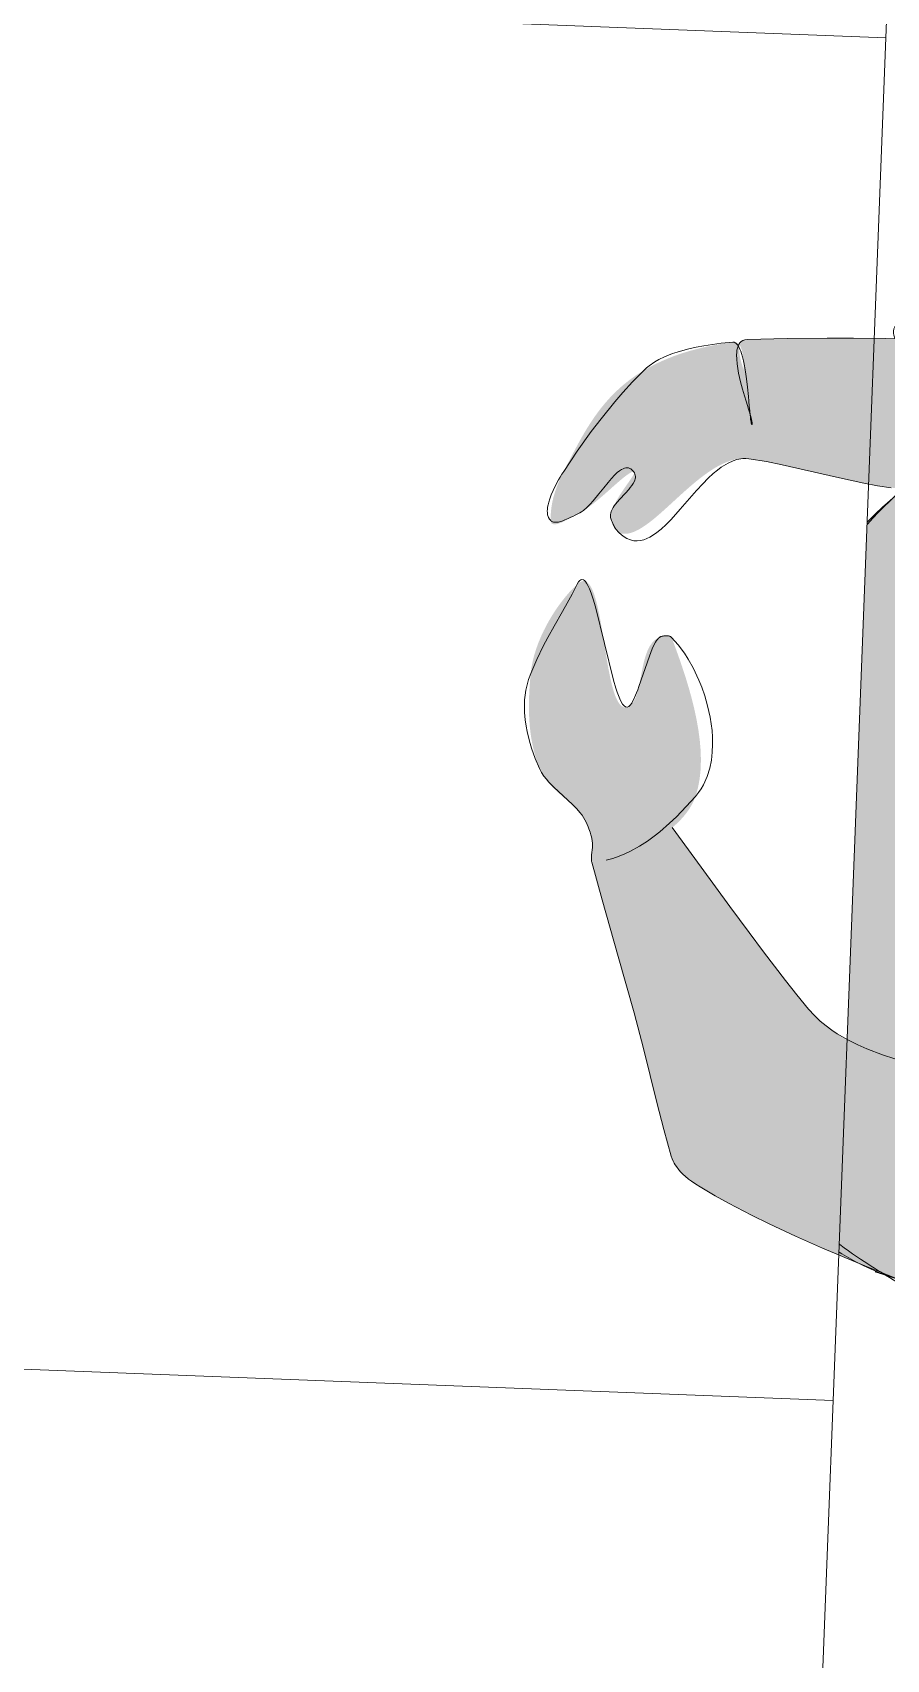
# Model space of a CAD drawing. Header units: millimetres. Extents: x 32078 to 83548, y -4690 to 56252.
# Drawn here: x 80814 to 81286, y 51846 to 52745 of the extents above; entities that cross this region are included whole.
import ezdxf

# ---------------------------------------------------------------- set-up
doc = ezdxf.new("R2010")
doc.units = ezdxf.units.MM
doc.header["$MEASUREMENT"] = 0
for name, color, linetype, lineweight in [('FURN-FREE', 1, 'Continuous', 0), ('PRES-FILL', 7, 'Continuous', 0), ('PRES-PEOP', 42, 'Continuous', 0)]:
    doc.layers.add(name, color=color, linetype=linetype, lineweight=lineweight)

# ---------------------------------------------------------------- blocks, each defined once
blk = doc.blocks.new('ANT_17')
at = {"color": 0, "linetype": 'ByBlock', "lineweight": -2}
for p, q in [((-230.6050000000105, 252.3579999999783), (-230.5850000000064, 252.3589999999967)), ((-222.1100000000006, 252.0419999999867), (-182.1699999999983, 208.8469999999797)), ((-230.9229999999952, 243.8939999999711), (-193.1000000000204, 202.9900000000052)), ((249.7079999999987, 243.2330000000075), (208.2010000000155, 201.560999999987)), ((258.2300000000105, 234.7639999999665), (218.9059999999736, 195.29899999997)), ((-237.288000000015, 197.6639999999898), (-237.7749999999942, 197.3369999999995)), ((-157.5270000000164, 182.1999999999971), (-129.5179999999964, 151.9009999999835)), ((-170.4360000000015, 178.489999999998), (-139.4140000000043, 144.9219999999768)), ((181.9289999999892, 175.1599999999817), (153.1639999999898, 146.2839999999997)), ((194.6730000000098, 170.9689999999755), (162.7639999999956, 138.9270000000251)), ((237.9219999999914, 154.1480000000156), (237.9239999999991, 154.1489999999831)), ((-190.0080000000016, -176.9710000000196), (-240.1240000000107, -227.2660000000178)), ((-180.8860000000277, -184.8450000000012), (-231.622000000003, -235.7579999999871)), ((200.5109999999986, -183.8860000000132), (249.0679999999847, -236.3980000000083)), ((191.0699999999924, -191.3759999999893), (240.2560000000085, -244.5680000000284)), ((-240.101999999999, -235.7510000000038), (-240.1240000000107, -235.7600000000093)), ((248.7309999999998, -244.8740000000034), (248.7309999999852, -244.8849999999948))]:
    blk.add_line(p, q, dxfattribs=at)
at = {"color": 0, "linetype": 'ByBlock', "lineweight": -2, "extrusion": (0, 0, -1)}
for centre, radius, start, end in [((-10.84310449811164, -197.5296352611913), 449.2945550665204, 55.50108333333333, 90.38600277777779), ((226.5099585044227, 247.9666756855295), 6.000000000000013, 47.15889444444443, 137.2503583333333), ((-4.928342642917414, -185.8805704263068), 436.8134136936627, 91.1704888888889, 126.0554083333333), ((-253.9718071523967, 238.9973606325002), 6.000000000000006, 135.0319611111111, 224.8725805555556), ((-244.658134046811, -240.4625302021523), 6.000000000000007, 137.325825, 227.2958666666667), ((-244.6504633875156, -240.4851204502556), 6.000000000000006, 227.1111666666667, 317.2096027777778)]:
    blk.add_arc(centre, radius, start, end, dxfattribs=at)
at = {"color": 0, "linetype": 'ByBlock', "lineweight": -2}
for centre, radius, start, end in [((-226.515271302691, 247.9676244759903), 5.999999999999997, 132.8928833333333, 222.7335027777778), ((253.9664626423182, 238.9966108046356), 6.000000000000008, 45.01981666666665, 135.1112805555555), ((-169.4349192846421, -727.9805375627038), 971.6445047199429, 65.2129611111111, 74.33109166666665), ((132.7071059823938, -735.342448063835), 962.6963830246401, 102.0174, 111.1355305555556), ((-235.875985219478, -231.4913881488319), 6.000000000000006, 135.1867472222222, 225.1567888888889), ((-235.8691630908288, -231.5142489645077), 6.000000000000013, 224.9720888888888, 315.070525)]:
    blk.add_arc(centre, radius, start, end, dxfattribs=at)
for centre, major_axis, ratio, start_param, end_param in [((-69.79697139906057, 189.0052291860775), (-18.85645010637373, -11.42001704835107), 0.7101413615132941, 2.274888714839134, 4.205581096373834), ((93.71362615287944, 189.1944012008898), (18.41705503726558, -12.11588146826803), 0.7751110379519797, 2.077604210805752, 4.019110361497601)]:
    blk.add_ellipse(centre, major_axis=major_axis, ratio=ratio, start_param=start_param, end_param=end_param, dxfattribs=at)
at = {"color": 0, "linetype": 'ByBlock', "lineweight": -2, "extrusion": (0, 0, -0.9999999999999998)}
for centre, start_param, end_param in [((5.602032608047011, -66.64383137635741), 4.71238898038469, 6.033510042954888), ((9.501353141429718, -66.7166282015969), 0.2429364510200118, 1.570796326794897)]:
    blk.add_ellipse(centre, major_axis=(4.853131661300836, 259.9547020407178), ratio=0.9615384615384598, start_param=start_param, end_param=end_param, dxfattribs=at)
at = {"color": 0, "linetype": 'ByBlock', "lineweight": -2, "extrusion": (0, 0, -1)}
for centre, major_axis, ratio, start_param, end_param in [((-222.6850850694027, 182.0806756646198), (20.94804797271574, 9.330090363337069), 0.9239178866150758, 1.587065655824202, 3.141592653589793), ((246.9130862459133, 173.3136979749688), (9.33663426129368, 19.01903679660439), 0.7660621444968637, 1.570796326794897, 3.125323324560488), ((5.602729983089375, -66.64335468207719), (-249.9564442699205, 4.666472751250964), 0.7200000000000008, 4.7115489922008, 6.283185307179586), ((6.022656809916953, -66.65119433998188), (-253.4356479310829, 4.731426504006933), 0.7101157289572858, 3.141592653589793, 4.71322896856858)]:
    blk.add_ellipse(centre, major_axis=major_axis, ratio=ratio, start_param=start_param, end_param=end_param, dxfattribs=at)
at = {"color": 0, "linetype": 'ByBlock', "lineweight": -2}
blk.add_point((258.2100000000064, 243.236000000019), dxfattribs=at)
blk = doc.blocks.new('*U82')
h = blk.add_hatch(color=7)
edge = h.paths.add_edge_path()
edge.add_arc((-189.5230698579908, 3.894953851107857), 436.8134136936624, 323.9445916666666, 358.8295111111111)
edge.add_line((247.199197294547, -5.028036447503837), (248.1122242495694, -5.046691238007043))
edge.add_arc((-201.1721346928534, -2.01980800407182), 449.2945550665204, 359.6139972222223, 394.4989166666667)
edge.add_ellipse((178.4381762329504, 231.508381563428), major_axis=(-9.33009036333706, 20.94804797271573), ratio=0.923917886615076, start_angle=1.272221872585407e-14, end_angle=89.06783611111112)
edge.add_line((158.9346738031672, 223.2300806680287), (158.95095801977, 223.240714962405))
edge.add_arc((-738.9849474955045, -123.883809488354), 962.6963830246393, 18.352088268259195, 21.135530555555476, ccw=False)
edge.add_line((174.7483423471349, 179.2264030120714), (174.8475005683285, 179.2592964940268))
edge.add_line((174.8475005683285, 179.2592964940268), (174.7632560480633, 179.1814415873669))
edge.add_arc((-738.9849474955045, -123.883809488354), 962.6963830246393, 12.01740000000001, 18.349268978559394, ccw=False)
edge.add_line((202.6133815909925, 76.5579839337006), (202.6133855943626, 76.55796512746019))
edge.add_ellipse((185.3627297544153, 78.62026789308584), major_axis=(-11.42001704835106, 18.85645010637372), ratio=0.7101413615132939, start_angle=130.3415222222222, end_angle=240.9620472222222, ccw=False)
edge.add_line((182.5489720905243, 60.23238496079284), (182.7609163116504, 60.28017894514778))
edge.add_ellipse((-70.28633080801956, 3.221263885992812), major_axis=(259.9547020407176, -4.853131661300878), ratio=0.9615384615384598, start_angle=14.30533888888888, end_angle=36.56680948074337)
edge.add_line((141.2796922553607, 148.2373896328209), (141.2795005683074, 148.2372964940296))
edge.add_line((141.2795005683074, 148.2372964940296), (141.2796552746659, 148.2374394665385))
edge.add_ellipse((-70.28633080801956, 3.221263885992812), major_axis=(259.9547020407176, -4.853131661300878), ratio=0.9615384615384598, start_angle=36.56682350138795, end_angle=90)
edge.add_line((-65.61985805676522, 253.1777081558976), (-65.61938136249955, 253.1770107808261))
edge.add_ellipse((-70.28585411374661, 3.220566510935896), major_axis=(-4.666472751251021, -249.9564442699204), ratio=0.7200000000000009, start_angle=180, end_angle=270.0477989558357)
edge.add_line((-250.2583243620869, 6.37189979360654), (-250.2582958129736, 6.3733818043027))
edge.add_line((-250.2582958129424, 6.373381804281962), (-250.2583502784619, 6.370465271524154))
edge.add_line((-250.2583502784539, 6.370465271527973), (-250.2583243620703, 6.371899793584904))
edge.add_ellipse((-70.29369377166586, 2.800639684122871), major_axis=(-4.731426504006976, -253.4356479310827), ratio=0.7101157289572859, start_angle=269.9522072734702, end_angle=360)
edge.add_line((-75.0251202756699, -250.6350082469726), (-75.02560038453521, -250.6345009173237))
edge.add_ellipse((-70.35912763328088, -0.6780566474044463), major_axis=(259.9547020407176, -4.853131661300878), ratio=0.9615384615384598, start_angle=270, end_angle=346.0807666666667)
edge.add_line((180.8396707460925, -65.5166733845399), (182.3148174292, -65.89743086452654))
edge.add_ellipse((185.5519017692204, -84.89032965885417), major_axis=(-12.11588146826803, -18.41705503726558), ratio=0.7751110379519799, start_angle=119.0379527777778, end_angle=230.2780611111111, ccw=False)
edge.add_line((203.913654658063, -84.16156648720789), (203.9136485167182, -84.16158838126285))
edge.add_arc((-731.623036994366, 178.2582157786674), 971.6445047199423, 335.213116897576, 344.3310916666666, ccw=False)
edge.add_line((150.5072419832068, -229.0981570245349), (150.5065005683209, -229.1007035059592))
edge.add_line((150.5065005683209, -229.1007035059592), (150.5061343833731, -229.1005555235752))
edge.add_line((150.5061343833731, -229.1005555235752), (150.5055005683316, -229.0987035059661))
edge.add_line((150.5055005683316, -229.0987035059661), (150.5383184758102, -228.9914209544804))
edge.add_ellipse((169.6711985432921, -238.0897897518735), major_axis=(19.01903679660439, -9.336634261293675), ratio=0.7660621444968637, start_angle=180.9321638888889, end_angle=270)
edge.add_line((162.5187564786756, -252.6595538665424), (163.6179454810554, -253.1991566765792))
at = {"color": 0}
blk.add_rational_spline([(163.6179454810554, -253.1991566765792), (244.3956380618401, -142.2440036542976), (247.199197294547, -5.028036447503837), (247.6557107720437, -5.03736384275544), (248.1122242495694, -5.046691238007043), (249.0632559275982, 136.1162228151952), (169.10808617781, 252.4564290877024), (150.0661567962088, 243.9753090432787), (158.9346738031527, 223.2300806680287), (158.9428159114541, 223.2353978152241), (158.95095801977, 223.240714962405), (167.3843117159049, 201.4254568799952), (174.7483423471494, 179.2264030120714), (174.7979214577426, 179.2428497530491), (174.8475005683285, 179.2592964940268), (174.8053783081923, 179.2203690406895), (174.7632560480633, 179.1814415873669), (191.5264878288144, 128.6399398122303), (202.6133815909925, 76.5579839337006), (202.6133835926812, 76.55797453057312), (202.6133855943626, 76.55796512746019), (207.6479790385274, 47.05271919768711), (182.548972090568, 60.23238496082195), (182.6549442010801, 60.25628195297031), (182.7609163116504, 60.28017894514778), (171.0129643532491, 108.1699772470165), (141.2796922553607, 148.2373896328209), (141.2795964118341, 148.2373430634325), (141.2795005683074, 148.2372964940296), (141.2795779214866, 148.2373679802986), (141.2796552746659, 148.2374394665385), (65.21804999950109, 250.7350764623843), (-65.6198580567725, 253.1777081559121), (-65.61961970963603, 253.1773594683764), (-65.61938136249955, 253.1770107808261), (-245.7382225845722, 256.539675292297), (-250.2583243620829, 6.371899793593911), (-250.2583100890697, 6.372640798974317), (-250.2582958129569, 6.373381804296514), (-250.2583230457021, 6.371923537910334), (-250.2583502784619, 6.370465271524154), (-250.2583373217567, 6.371182532602688), (-250.2583243620829, 6.371899793593911), (-255.1439419148665, -247.2723441011185), (-75.0251202756699, -250.6350082469726), (-75.02536033010256, -250.6347545821482), (-75.02560038453521, -250.6345009173237), (128.3684962364568, -254.4316945140745), (180.8396707460852, -65.5166733845108), (181.5772440876608, -65.70705212453322), (182.3148174292, -65.89743086452654), (209.2685806552327, -53.96520079176116), (203.913654658063, -84.16156648722244), (203.9136515873761, -84.16157743423537), (203.9136485167182, -84.16158838126285), (182.9888989878018, -158.7591245014191), (150.5072419832359, -229.0981570245203), (150.506871275742, -229.0994302652543), (150.5065005683209, -229.1007035059592), (150.5063174758325, -229.1006295147672), (150.5061343833731, -229.1005555235752), (150.5058174758524, -229.0996295147634), (150.5055005683316, -229.0987035059661), (150.5219095220818, -229.045062230216), (150.5383184758102, -228.9914209544804), (143.8066565910922, -243.4735979856196), (162.518756478712, -252.659553866557), (163.0683509798691, -252.9293552715535), (163.6179454810554, -253.1991566765792)], [1, 0.954018458761833, 1, 1, 1, 0.954018458761833, 1, 0.7128353987122346, 1, 1, 1, 0.9997050096312174, 1, 1, 1, 1, 1, 0.9984737766805626, 1, 1, 1, 0.5691322564512941, 1, 1, 1, 0.9811892478442809, 1, 1, 1, 1, 1, 0.8932412642455915, 1, 1, 1, 0.7068117680607829, 1, 0.9999999999957255, 1, 1, 1, 0.999999999995883, 1, 0.7068118065158087, 1, 1, 1, 0.7875766260787885, 1, 1, 1, 0.5646781698281227, 1, 1, 1, 0.9968360298930732, 1, 1, 1, 1, 1, 1, 1, 1, 1, 0.7128353987122346, 1, 1, 1], degree=2, knots=[0, 0, 0, 0.03448275862068965, 0.03448275862068965, 0.06896551724137931, 0.06896551724137931, 0.1034482758620689, 0.1034482758620689, 0.1379310344827586, 0.1379310344827586, 0.1724137931034482, 0.1724137931034482, 0.2068965517241378, 0.2068965517241378, 0.2241379310344826, 0.2241379310344826, 0.2413793103448275, 0.2413793103448275, 0.2758620689655172, 0.2758620689655172, 0.3103448275862069, 0.3103448275862069, 0.3448275862068964, 0.3448275862068964, 0.3793103448275861, 0.3793103448275861, 0.4137931034482755, 0.4137931034482755, 0.4310344827586206, 0.4310344827586206, 0.4482758620689654, 0.4482758620689654, 0.4827586206896549, 0.4827586206896549, 0.5172413793103448, 0.5172413793103448, 0.5517241379310345, 0.5517241379310345, 0.5862068965517239, 0.5862068965517239, 0.6206896551724138, 0.6206896551724138, 0.6551724137931033, 0.6551724137931033, 0.6896551724137929, 0.6896551724137929, 0.7241379310344825, 0.7241379310344825, 0.7586206896551724, 0.7586206896551724, 0.7931034482758622, 0.7931034482758622, 0.8275862068965517, 0.8275862068965517, 0.8620689655172412, 0.8620689655172412, 0.8965517241379309, 0.8965517241379309, 0.9051724137931034, 0.9051724137931034, 0.9137931034482757, 0.9137931034482757, 0.9224137931034483, 0.9224137931034483, 0.9310344827586206, 0.9310344827586206, 0.9655172413793103, 0.9655172413793103, 1, 1, 1], dxfattribs=at)
at = {"color": 0, "linetype": 'Continuous', "lineweight": 0, "rotation": 270}
blk.add_blockref('ANT_17', (-3.642499431669421, 8.823296494039823), dxfattribs=at)
blk = doc.blocks.new('SERIES 7_17')
at = {"color": 0, "linetype": 'Continuous', "lineweight": 0, "rotation": 89.99999999999997}
blk.add_blockref('*U82', (-5.046691238007043, -248.1122242495621), dxfattribs=at)
blk = doc.blocks.new('*U132')
at = {"color": 7, "linetype": 'ByBlock', "lineweight": -2}
blk.add_wipeout([(-341.4464195396576, 913.868864829361), (410.9570127338521, 884.7916420746915), (341.4463745148533, -913.868540045878), (-410.9570577586564, -884.7913172911793)], dxfattribs=at).dxf.layer = 'PRES-FILL'
at = {"layer": 'FURN-FREE', "linetype": 'ByBlock', "lineweight": -2, "flags": 128}
blk.add_lwpolyline([(-410.957057758671, -884.7913172911794), (-341.4464195396577, 913.868864829361), (410.9570127338666, 884.7916420746769), (341.4463745148532, -913.868540045878), (-410.957057758671, -884.7913172911794)], close=True, dxfattribs=at)
blk = doc.blocks.new('*U133')
at = {"color": 7, "linetype": 'ByBlock', "lineweight": -2}
blk.add_wipeout([(-341.44641953966493, 913.8688648293748), (410.9570127338445, 884.7916420746908), (341.44637451484573, -913.8685400458489), (-410.9570577586637, -884.7913172911649)], dxfattribs=at).dxf.layer = 'PRES-FILL'
at = {"layer": 'FURN-FREE', "linetype": 'ByBlock', "lineweight": -2, "flags": 128}
blk.add_lwpolyline([(-410.9570577586783, -884.7913172911649), (-341.4464195396649, 913.8688648293755), (410.9570127338593, 884.7916420746915), (341.446374514846, -913.8685400458489), (-410.9570577586783, -884.7913172911649)], close=True, dxfattribs=at)
blk = doc.blocks.new('*U134')
at = {"color": 7, "linetype": 'ByBlock', "lineweight": -2}
blk.add_wipeout([(-341.4464195396576, 913.8688648293748), (410.9570127338446, 884.7916420746908), (341.44637451484584, -913.8685400458489), (-410.9570577586564, -884.7913172911649)], dxfattribs=at).dxf.layer = 'PRES-FILL'
at = {"layer": 'FURN-FREE', "linetype": 'ByBlock', "lineweight": -2, "flags": 128}
blk.add_lwpolyline([(-410.957057758671, -884.7913172911649), (-341.4464195396577, 913.8688648293755), (410.9570127338666, 884.7916420746915), (341.446374514846, -913.8685400458489), (-410.957057758671, -884.7913172911649)], close=True, dxfattribs=at)
blk = doc.blocks.new('*U130')
at = {"layer": 'PRES-FILL', "color": 7, "linetype": 'ByBlock', "lineweight": -2, "rotation": 90}
blk.add_blockref('*U132', (14.5387831916305, 376.2015813279504), dxfattribs=at)
blk.add_blockref('*U133', (-14.53843956303899, -376.201850945552), dxfattribs=at)
blk.add_blockref('*U134', (-43.61566231772304, -1128.605283219062), dxfattribs=at)
blk = doc.blocks.new('*U138')
at = {"layer": 'PRES-FILL', "linetype": 'ByBlock', "lineweight": -2, "extrusion": (0, 0, -1)}
h = blk.add_hatch(color=0, dxfattribs=at)
edge = h.paths.add_edge_path(flags=16)
edge.add_spline(control_points=[(87.07831214769976, -291.0744552105753), (88.89239608470234, -288.4548494400806), (89.38684500839736, -283.2889002702905), (89.49025166837964, -277.4036297992789)], knot_values=[0, 0, 0, 0, 1, 1, 1, 1], degree=3, periodic=0)
edge.add_spline(control_points=[(89.49025166837964, -277.4036297992789), (94.07544578357192, -264.2978469137779), (102.2647964179341, -248.1244687475664), (94.97166972406558, -247.5728208029395), (87.95137615264684, -247.04180980003), (89.72454525636567, -264.0690811901732), (89.49025166837964, -277.4036297992789)], knot_values=[0, 0, 0, 0, 0.5095306753181346, 0.5095306753181346, 0.5095306753181346, 1, 1, 1, 1], degree=3, periodic=0)
edge.add_spline(control_points=[(89.49025166837964, -277.4036297992789), (87.52906642855669, -283.009252441796), (86.22724547803227, -288.0536722698707), (87.07831214769976, -291.0744552105753)], knot_values=[0, 0, 0, 0, 1, 1, 1, 1], degree=3, periodic=0)
edge.add_spline(control_points=[(87.07831214769976, -291.0744552105753), (85.95999222937098, -292.6893514408366), (84.34017201393726, -293.3365619410361), (82.00130538467783, -292.5880610099775), (63.59383381526277, -286.6971694839558), (44.85866232329863, -280.6748171649087), (26.44999149459181, -274.1039725800183), (3.977330236448324, -266.0825154139493), (-18.35495155212993, -258.1142490278471), (-40.76494914463547, -249.8098054022048), (-62.09082103251421, -241.907104827158), (-84.02545566087065, -234.3002088238245), (-102.036338375372, -220.2868875461681), (-117.448824006904, -208.2952424799114), (-129.915144136874, -193.2241611071586), (-142.6432244093739, -178.5923170648348), (-163.0005941388081, -155.1900558744055), (-182.8546414146404, -131.3060623629244), (-203.2343677893659, -107.9247166534005), (-213.1979345754808, -96.49367016924953), (-224.2374659781926, -86.0311025781848), (-234.3364193446905, -74.7010565442215), (-246.717891962966, -60.81024532426454), (-254.7748833751684, -44.37492258181373), (-259.7027346674004, -25.00474835187197), (-268.8092894337751, 10.79088386116564), (-269.3557246566634, 46.90065336133193), (-252.6851600430236, 77.86553913383977), (-241.2536237630702, 99.09914599222975), (-227.3397290832945, 117.7993371364028), (-211.966218272064, 135.6688070436176), (-198.2174307192909, 151.6497725143599), (-184.4468728898064, 167.5986870605011), (-170.5998475073429, 183.493856690744), (-153.8705150601745, 202.6976618187982), (-137.0851828110317, 221.9010084819638), (-119.8497930294398, 240.5959913312181), (-106.8232585273363, 254.7256885525167), (-88.3860189729603, 262.3861756959013), (-71.07116077230603, 271.4910562303558), (-49.31172820177744, 282.9330808634331), (-28.25311481849349, 292.6512301065886), (-3.265834411591641, 297.327335357113), (21.50146026011498, 301.9622726039343), (44.73838342506497, 298.5593976669225), (68.35236469293886, 290.7234910957523), (91.13489496560942, 283.1634876956887), (111.8712580557331, 273.7577884623133), (130.4584782136517, 259.7759117501628), (157.4580053185928, 239.4660399101995), (182.7918153615465, 217.5136692575215), (207.6003872518922, 194.9019255928797), (226.2076064090797, 177.9423975816499), (243.9963418850384, 159.9594654293724), (260.3465887236089, 140.7443127179977), (265.3696622714779, 134.841091423732), (270.0630620164739, 127.4894450132779), (269.8281436665711, 119.5425549639112), (269.0001458406623, 91.53279035794185), (265.0361819725367, 65.12352676320006), (263.1618364924361, 37.95410509096109), (261.1843437510688, 9.289520726684714), (260.2340487209585, -19.56111516155943), (257.920265561479, -48.25189084419617), (257.6397211215663, -51.73062547016161), (254.9934591090132, -54.59069810863002), (254.1837163049495, -58.03427320504852), (253.3515663618164, -61.57313863996023), (253.2291796872887, -65.17489315882995), (253.4760670081887, -68.77246832678429), (254.4084206014377, -82.35847235090114), (267.5626279749413, -92.20125338995786), (268.1809031531593, -106.6588880038762), (268.981759190312, -125.3859603039673), (262.4752963332285, -142.6908594273482), (255.5529541847645, -157.7631315541876), (248.2408484707266, -173.6840503382009), (230.6169023986295, -188.9544215020287), (215.0945164613659, -195.9084356161984), (194.623504809002, -205.0794293369836), (227.5421476998308, -119.8030906882959), (210.4050449188217, -122.7259414140208), (200.6489644700778, -124.3899080240481), (194.866563146832, -152.8433226549896), (181.9270150395605, -153.2528445356365), (179.8478432335833, -153.3186479424294), (175.6591534205072, -153.3011556875863), (175.5916423200542, -151.047611553633), (174.6981617055571, -121.222916277522), (175.90425054972, -84.15658467016328), (191.9475750214333, -63.78702212475764), (196.1806730426033, -58.41242815859732), (202.3631110610295, -54.47162794199903), (209.694283499266, -51.72211669213721)], knot_values=[0, 0, 0, 0, 0.004098381531734696, 0.004098381531734696, 0.004098381531734696, 0.03635368013720219, 0.03635368013720219, 0.03635368013720219, 0.07572982011414187, 0.07572982011414187, 0.07572982011414187, 0.1132010653974124, 0.1132010653974124, 0.1132010653974124, 0.14526640270913, 0.14526640270913, 0.14526640270913, 0.1965519000639748, 0.1965519000639748, 0.1965519000639748, 0.2216251747810174, 0.2216251747810174, 0.2216251747810174, 0.25236539637566, 0.25236539637566, 0.25236539637566, 0.3091726121130702, 0.3091726121130702, 0.3091726121130702, 0.3481271264153437, 0.3481271264153437, 0.3481271264153437, 0.3829647993414165, 0.3829647993414165, 0.3829647993414165, 0.4250540564899624, 0.4250540564899624, 0.4250540564899624, 0.4568651827461615, 0.4568651827461615, 0.4568651827461615, 0.4968419500255261, 0.4968419500255261, 0.4968419500255261, 0.5364667654958765, 0.5364667654958765, 0.5364667654958765, 0.5746963866582342, 0.5746963866582342, 0.5746963866582342, 0.630228181300859, 0.630228181300859, 0.630228181300859, 0.6718787961638446, 0.6718787961638446, 0.6718787961638446, 0.6846745725113127, 0.6846745725113127, 0.6846745725113127, 0.7297748169105458, 0.7297748169105458, 0.7297748169105458, 0.7773569765908894, 0.7773569765908894, 0.7773569765908894, 0.78312627708974, 0.78312627708974, 0.78312627708974, 0.7890552252170661, 0.7890552252170661, 0.7890552252170661, 0.8114455046014806, 0.8114455046014806, 0.8114455046014806, 0.8404477855449914, 0.8404477855449914, 0.8404477855449914, 0.8710830444871903, 0.8710830444871903, 0.8710830444871903, 0.9114849997865957, 0.9114849997865957, 0.9114849997865957, 0.9344856628054873, 0.9344856628054873, 0.9344856628054873, 0.9381814897131244, 0.9381814897131244, 0.9381814897131244, 0.9870941822375215, 0.9870941822375215, 0.9870941822375215, 1, 1, 1, 1], degree=3, periodic=0)
edge.add_line((209.694283499266, -51.72211669213721), (193.9554313921253, -0.02416496868318063))
edge.add_spline(control_points=[(193.9554313921253, -0.02416496868318063), (187.0334699935629, 22.71264097994208), (179.5682325628004, 45.27655141683499), (171.5461613383814, 67.66414764717047), (163.0286974003102, 91.43426115248076), (139.5974247022968, 107.5570674201881), (118.7270846086176, 121.8980210750087), (107.4085535302584, 129.675495179843), (96.13803730568907, 136.5337036815545), (80.50538087009045, 136.8893178527251), (68.37265735135588, 137.1653149897029), (58.48686090829142, 133.7888066898631), (50.14550819517171, 127.2132180820699)], knot_values=[0, 0, 0, 0, 0.3242048070790112, 0.3242048070790112, 0.3242048070790112, 0.6684304659642469, 0.6684304659642469, 0.6684304659642469, 0.8551130404015013, 0.8551130404015013, 0.8551130404015013, 1, 1, 1, 1], degree=3, periodic=0)
edge.add_line((50.14550819517171, 127.2132180820699), (43.44551937066717, 121.931536357064))
edge.add_spline(control_points=[(43.44551937066717, 121.931536357064), (52.97537610726431, 111.9743174005635), (61.70828375138808, 101.2227619635123), (66.21967390885402, 86.38209284511686), (72.00109886939754, 67.36351722245672), (70.56204819517734, 51.92159684377839), (65.78859446714341, 32.36011425749166), (60.91834914840001, 12.40198238466837), (52.41068678941519, -3.899051625023276), (40.46282677570707, -16.59624482724394), (29.76929379776993, -27.96044344349502), (15.70692158867314, -35.86571801297032), (-4.085994196779211, -37.78828460553268), (-21.39602580966312, -39.46967853732349), (-32.80868237359391, -32.61645050879451), (-46.03115763618553, -27.68787525541484), (-56.11757800572377, -23.92824017642124), (-63.9562968332757, -4.318340353172971), (-73.36998533715087, -9.3644885068461), (-78.17783261308796, -11.94170461558679), (-80.01234252596623, -18.39455939167601), (-82.95708621914673, -23.171128274691), (-90.37560748161923, -35.20446003900361), (-104.8919222977274, -43.48754374753116), (-103.9488796295336, -59.9472131453731), (-102.6316696437716, -82.93752061140185), (-81.87161202238349, -92.77921701140804), (-71.79374211269896, -109.5896862432128), (-62.75094410455495, -124.6735957450546), (-56.88481326242618, -143.0784906290537), (-45.74386686028447, -155.8284881344516), (-27.61782189121004, -176.5724195560615), (8.658404096175218, -176.6467294013491), (33.86351756974182, -189.2710082729063), (57.29500610369723, -201.0069461387902), (80.00715993149788, -218.5647198101797), (102.90926256495, -230.2106602262065), (126.4267073182564, -242.1695080541394), (170.3451343521592, -203.4649171256424), (183.9370973615878, -215.0859390001715), (185.4372476237477, -216.3685557200261), (186.1864357418672, -221.3471233283926), (185.6590915353736, -224.0190201072546), (183.9894642690633, -232.478526555311), (161.5987339165295, -243.6861511579191), (165.304747505128, -244.3993410344519), (170.2820739892195, -245.3571839500801), (189.8162513641728, -233.9521160573604), (202.0941385273181, -232.439378316496), (206.9790718613949, -231.8375139307209), (219.1576623974543, -228.4554485970693), (217.4211306994985, -233.8441241849978), (214.2524660100171, -243.6768880085619), (208.3265807279822, -250.7895085956916), (201.6973211800214, -257.1143157225997), (184.8370183137158, -273.2002998294447), (168.6169997198012, -289.9416467815281), (141.3669247969665, -295.3527005507167), (121.8067194644391, -299.2367751116617), (104.2733657352801, -296.6543974041815), (90.11643816898868, -293.897495961508), (88.45242821298598, -293.5734488525995), (87.50048847751168, -292.5729312999647), (87.07831214769976, -291.0744552105753)], knot_values=[0, 0, 0, 0, 0.0445675321191511, 0.0445675321191511, 0.0445675321191511, 0.1016815997639398, 0.1016815997639398, 0.1016815997639398, 0.1599537725823565, 0.1599537725823565, 0.1599537725823565, 0.2121083342373425, 0.2121083342373425, 0.2121083342373425, 0.2577204674264914, 0.2577204674264914, 0.2577204674264914, 0.2925144935189276, 0.2925144935189276, 0.2925144935189276, 0.3102848248294786, 0.3102848248294786, 0.3102848248294786, 0.3550525854241348, 0.3550525854241348, 0.3550525854241348, 0.4175826737119677, 0.4175826737119677, 0.4175826737119677, 0.4736904586800346, 0.4736904586800346, 0.4736904586800346, 0.5649764407445235, 0.5649764407445235, 0.5649764407445235, 0.6498388415546573, 0.6498388415546573, 0.6498388415546573, 0.7369813565731338, 0.7369813565731338, 0.7369813565731338, 0.746599309966639, 0.746599309966639, 0.746599309966639, 0.7770507628045908, 0.7770507628045908, 0.7770507628045908, 0.817948298408715, 0.817948298408715, 0.817948298408715, 0.8342199689575515, 0.8342199689575515, 0.8342199689575515, 0.8639110295738617, 0.8639110295738617, 0.8639110295738617, 0.9394247835290591, 0.9394247835290591, 0.9394247835290591, 0.9936288375354178, 0.9936288375354178, 0.9936288375354178, 1, 1, 1, 1], degree=3, periodic=0)
at = {"layer": 'PRES-PEOP', "color": 0, "linetype": 'ByBlock', "lineweight": -2, "extrusion": (0, 0, -1), "flags": 128}
for points in [[(250.0909720860654, -46.66407326139233), (246.2363034688606, -46.39534798385284), (242.6276058299991, -46.38072924392327), (239.2527087684575, -46.56236530799288), (236.0991431915172, -46.89343186369661), (230.2234210124734, -47.89857772120013), (225.1343434505688, -49.14649077529612), (220.7317280731804, -50.48447992299043), (216.9249238357297, -51.81949759166673), (210.3827893882699, -54.46358543710085), (205.5915868420416, -56.65045571306109), (198.6208181405236, -60.15224755552117), (191.9475750214333, -63.78702212475764), (189.6701577830681, -65.19607844711936), (187.5823133387312, -66.73911198189307), (185.6699485146091, -68.3921777555588), (182.2702829414193, -72.00657842181317), (179.4445979332086, -75.84283845097525), (177.1086499693483, -79.78712622047169), (175.1901267119247, -83.75288197259215), (173.6269517505134, -87.67525499712792), (172.3658353426872, -91.50660520636666), (171.3610344071203, -95.21287187002963), (169.9332120528707, -102.3928024970191), (169.1636385187594, -108.8391358015906), (168.8505947950471, -114.5355430513264), (168.8478777730634, -119.5160343940297), (169.0499972119433, -123.8397619594107), (169.8550181626197, -131.2502749626619), (170.8287991185207, -136.6088252613554), (171.763383713027, -140.4769320719533), (173.487696309181, -145.978761220711), (175.5916423200542, -151.047611553633), (175.6877513172949, -151.2257734428385), (175.7986102575087, -151.3911214289001), (175.9216224570118, -151.5445494638516), (176.0544985800079, -151.6868888674471), (176.3469312434609, -151.9452005164567), (176.6581163047085, -152.1666598075681), (176.9774697173998, -152.3563028621866), (177.2970761260076, -152.5184804627133), (177.6111263213825, -152.6569527408647), (178.226846189893, -152.8816854292818), (178.7811989763286, -153.0415829091762), (179.2671536794951, -153.1538662774328), (179.6856500133435, -153.2313006087279), (180.0417364244495, -153.2833468248427), (180.3422597393801, -153.3170120006616), (180.5945308461232, -153.3374787284993), (181.006364746092, -153.3533625741147), (181.2855678151536, -153.3488516289326), (181.4755249305745, -153.336355921303), (181.7250816701126, -153.3031559481497), (181.9270150395605, -153.2528445356365), (182.5989294468454, -152.9682711927453), (183.2925262715871, -152.5679691905061), (184.0018432793295, -152.070802632119), (184.7216712448426, -151.4934193450681), (186.1991760816454, -150.1313123553628), (187.6711351834965, -148.5981829964185), (189.1148278445326, -146.9715378248438), (190.5139569875755, -145.3096465030758), (201.4633111765143, -131.3386386547572), (202.7719188082847, -129.7378039115101), (203.8851461682498, -128.4230640465903), (204.8306001225283, -127.3506764474296), (206.4100454325962, -125.680052775544), (207.5224706534646, -124.6260837638365), (208.3109140861634, -123.9626147762865), (209.4119291648822, -123.1941155744425), (209.9226719040162, -122.9204994331558), (210.4050449188217, -122.7259414140208), (211.377496291374, -122.6490382173142), (212.1450599640375, -123.0741435882082), (212.7361114116356, -123.9226554291963), (213.1757666482881, -125.1252219614544), (213.4862228123966, -126.620769077992), (213.6870649949269, -128.3556242763625), (213.7955425532273, -130.282727888869), (213.8268178473518, -132.3609232027266), (213.7941900591977, -134.5543178560183), (213.5775205777172, -139.2433077832648), (209.7137053730548, -180.8163272635575), (209.5001965128322, -185.2406986403184), (209.4603594801301, -188.6910232802475), (209.5580714732205, -191.3303580574029), (209.7584900433285, -193.3106346918939), (210.0308341381024, -194.7656301438074), (210.3494076742354, -195.8088524074046), (210.6936535840068, -196.5341001607521), (211.0477160978044, -197.017341064613), (211.7928647067893, -197.5034806792391), (212.4625530806807, -197.5506904922622), (213.0305064735439, -197.3979792293649), (213.9930207477009, -196.8522167218944), (215.0945164613659, -195.9084356161984), (219.6374365908996, -191.6088733457364), (223.8755281491613, -187.780898211462), (227.7382168157201, -184.3664837399592), (234.7253739511798, -178.2086324443335), (240.0518080915936, -173.4056426852731), (244.0368226480205, -169.6815937762767), (249.9113260212034, -163.8728332897736), (255.5529541847645, -157.7631315541876), (257.7318092884234, -155.0738425414347), (259.5666229473427, -152.444972278503), (261.1110375286808, -149.8939744498239), (262.4102241280489, -147.4331989613493), (263.5022477872844, -145.0709507163592), (264.4192081710935, -142.8123479499591), (265.8724128659378, -138.4774175121856), (266.8745838602481, -134.5953272861334), (267.5581081566925, -131.1454691830659), (268.0167615807441, -128.0963797833429), (268.5281250501721, -122.7177529289984), (268.6874139736465, -118.6704985263386), (268.6038912985678, -112.622845830705), (268.1809031531593, -106.6588880038762), (267.8081262161868, -104.1488436653053), (267.2511702399206, -101.8517508629266), (266.571547807529, -99.74066939892509), (265.816493098886, -97.79319754310927), (264.1589837715728, -94.20620277004855), (257.4916340296768, -81.86964631700175), (256.034110880908, -78.72303690464105), (255.0990676099173, -76.31831680626055), (254.5100517049286, -74.48318080625904), (253.8419261560193, -71.67008185469967), (253.6181344079232, -70.23268601989184), (253.4760670081887, -68.77246832678429), (253.4018423148373, -67.40734164264359), (253.368254867717, -66.21661218599183), (253.3651095616078, -65.17812789675008), (253.3839471016981, -64.27241403716471), (253.4691939243494, -62.69495883688069), (253.580102869033, -61.5189499582084), (253.6915605029208, -60.64136513285121), (253.906967443123, -59.33275065201815), (254.1837163049495, -58.03427320504852), (254.3560586563108, -57.40362295373416), (254.5512448069785, -56.82124580294476), (254.9869379943848, -55.74791892862413), (256.7862615008053, -52.07262791660105), (257.188130733397, -51.14502428544802), (257.4487704837375, -50.44000046882866), (257.6149483691988, -49.90440228657098), (257.8075722354115, -49.0876492042953), (257.8747510821413, -48.67235509619786), (257.920265561479, -48.25189084419617), (259.4370419545012, -26.71249955251915), (261.244384465841, 5.639682152006571), (263.1618364924361, 37.95410509096109), (264.825565639112, 58.31342623613818), (267.6864757170697, 88.84424121338816), (268.9286102377373, 104.1599944157679), (269.8281436665711, 119.5425549639112), (269.8334579737711, 120.9961017700116), (269.7364000683447, 122.3486634599394), (269.5609414439969, 123.6068262209337), (269.3265090756468, 124.7768991161392), (269.0487999825564, 125.8648855849278), (268.3883599444816, 127.8794212778375), (267.6748913702468, 129.6123761691779), (266.9584937581531, 131.1037874122194), (266.268955888343, 132.388258407198), (264.9413309579977, 134.5863841102037), (263.8619134966284, 136.1903066744817), (262.1427216599986, 138.518102824848), (260.3465887236089, 140.7443127179977), (254.1043193725927, 148.0374678928965), (248.5661536241823, 154.2516489255759), (238.6956735155691, 164.8064311523522), (231.1369402641576, 172.503818132529), (219.5351409149443, 183.7951534718923), (207.6003872518922, 194.9019255928797), (188.8594419906731, 211.7719828780864), (174.6998859848682, 224.1152944176865)], [(-7.185877560565132, -262.0385223546618), (26.44999149459181, -274.1039725800183), (40.26395869845874, -278.9383316145031), (61.0953466064384, -285.871848081486), (82.00130538467783, -292.5880610099775), (83.34098763881775, -292.8804466952206), (84.53614171459049, -292.884626725936), (85.60170477905194, -292.6426332922565), (86.55113320298551, -292.1917126434018), (87.39654509896354, -291.5648191619439), (88.14884940482443, -290.7910609124192), (88.81786276637285, -289.8961012962791), (89.41241535729205, -288.9025210108739), (89.94044666884292, -287.8301441159383), (90.40909220691537, -286.6963316532492), (91.20455492533802, -284.2628816006472), (91.82632413906686, -281.739871086389), (92.31121428472397, -279.204445932508), (92.68866874465311, -276.712822911617), (93.22414947288053, -271.8537398100343), (93.5438665207621, -267.5386769082579), (93.73944842565106, -263.8295157148314), (93.86608739028452, -260.7119911625741), (93.95619334363437, -258.1337768554404), (94.02813771068759, -256.0269774152184), (94.09180496420595, -254.3208813387864), (94.15207978679973, -252.9487303114038), (94.2110077207326, -251.8508945191643), (94.33485056803329, -250.186903951304), (94.45098479853186, -249.1767247075659), (94.55449712545669, -248.5657340882681), (94.74113518948434, -247.9042175033064), (94.97166972406558, -247.5728208029395), (95.14196996063401, -247.5711193083553), (95.21317265373364, -247.8171688124967), (95.20086364803137, -248.273585385381), (95.11876287616906, -248.9072854829064), (94.97892296340433, -249.6890399836157), (94.7919079556741, -250.5930721309742), (94.5669540908566, -251.5966951842929), (94.3121143518656, -252.6799859751627), (93.72995736866142, -255.0577035132628), (93.09976106214162, -257.5748211457831), (92.45643134892453, -260.1412823598293), (91.82501294654503, -262.6906889919446), (90.62461069137498, -267.7218868328418), (89.62686804083933, -272.2422299593673), (88.85310028149979, -276.1614983620857), (88.29155786252522, -279.4785864858422), (87.91511035097938, -282.2383483140657), (87.69142291253957, -284.5058865009159), (87.58850532701763, -286.3517803574614), (87.57746740426228, -287.8440695421923), (87.6336363813607, -289.0443249618074), (87.73675472808827, -290.0061217437215), (88.0474740301288, -291.4712697969226), (88.39720326999668, -292.3711407848532), (88.72955993366486, -292.9246348223423), (89.34731714047666, -293.5455517175433), (90.11643816898868, -293.897495961508), (92.05933395936154, -294.3800724291505), (94.2003415911895, -294.9009151696555), (96.45899994192587, -295.4289537426775), (98.77329308347544, -295.9421220630466), (101.0959623418312, -296.4253085437558), (105.7860889478325, -297.2923157932382), (110.1700601470511, -297.9548017429479), (114.1546288849931, -298.4151552603289), (117.7107689581171, -298.6959865422978), (120.8461513322691, -298.8278098719638), (123.5879990075773, -298.8422043233622), (128.3324143658974, -298.6058384296157), (131.802021731899, -298.1797402293596), (134.3298143008433, -297.7031886276818), (137.9651710971521, -296.7105780038219), (139.6984830345318, -296.0795424955541), (141.3669247969665, -295.3527005507167), (149.5441350612818, -291.2864158012453), (156.5097869279707, -287.5348886294996), (162.4730412710778, -284.112812968353), (172.6467542733881, -277.8329145748539), (180.0876627133548, -272.8988966515208), (191.0032640893041, -265.1758924086389), (201.6973211800214, -257.1143157225997), (203.1271094910044, -255.9854857161372), (204.5342068381578, -254.8303945949556), (205.8906931019883, -253.6725092373672), (208.463254293616, -251.3382916135452), (210.6618030012178, -249.1609802784151), (212.4751756920159, -247.1859245494488), (213.9303516772634, -245.4265706266851), (215.0714235016494, -243.8782319603779), (215.9475321775681, -242.5266461237479), (216.6063282458199, -241.3531842676639), (217.0907679792435, -240.3379306718998), (217.4378637162154, -239.461422887136), (217.6785293577705, -238.7055626285328), (217.947332810174, -237.4128198693943), (218.0122854321671, -236.4727927277199), (217.9788707406115, -235.7868834618421), (217.7888677074807, -234.7924809541219), (217.4211306994985, -233.8441241849978), (217.2294429278554, -233.514141758089), (217.0081488191645, -233.224087026596), (216.7619918314304, -232.9697986270585), (216.4951843504823, -232.7475236639075), (216.2114612788719, -232.5538788055601), (215.5958549402858, -232.2361807593843), (214.9467101579212, -232.0025681934385), (214.2818343497056, -231.8353213714072), (213.6147888686974, -231.7201623649453), (212.955750391804, -231.6456120538714), (212.3122081698821, -231.602464689815), (211.0510958095838, -231.5829084219622), (209.9047210762074, -231.6211230455156), (207.8510715091397, -231.7794998524987), (206.3137500271114, -231.946158822604), (205.1862602502952, -232.0820870481839), (203.5717672106839, -232.2795803583649), (202.8126966240961, -232.3663017928775), (202.0941385273181, -232.439378316496), (200.9031396425416, -232.6096725987118), (199.7101899576664, -232.8853260507822), (198.5215498759062, -233.2473184828705), (196.1398260375718, -234.1825924585064), (193.8321448260831, -235.29373427268), (191.6226231896871, -236.4950515802702), (187.4227596737619, -239.0152402801396), (183.7642973539332, -241.3246658116041), (180.6407032035495, -243.2722929755), (178.0104788117897, -244.8180232029408), (175.8169982448744, -245.9805880136009), (173.9999038420938, -246.8064184388968), (172.5012840885465, -247.3516632118663), (171.2686917137908, -247.6723261578845), (170.2563027962606, -247.8193169622209), (169.4250284750888, -247.8363926633283), (168.7420771029138, -247.7597303370821), (168.180265161951, -247.6183600957447), (167.2819062110502, -247.1935808760609), (166.6828768110281, -246.7176586683054), (166.2778326545813, -246.2670683194883), (165.7446239199198, -245.4329641426011), (165.304747505128, -244.3993410344519), (165.093890194883, -243.586046411634), (165.0279351554782, -242.8309447975735), (165.0860127325577, -242.1282092388465), (165.2496223718917, -241.4726224460246), (165.5023883100948, -240.8595149956236), (165.8298392484867, -240.2847095867619), (166.2192097219377, -239.7444707739742), (166.6592610880762, -239.2354596517507), (167.6704124786484, -238.2849849375234), (168.7832735844131, -237.4303565659357), (169.9462493640458, -236.6547448396705), (171.1208955161128, -235.9448157060542), (173.4765860756161, -234.6415908977906), (177.7524994369014, -232.3652080169013), (179.2948464098299, -231.4846125168115), (180.5734089697798, -230.6909326503737), (181.618370925702, -229.9737909181822), (182.4632095203851, -229.3256237578753), (183.1405108756735, -228.7404359961438), (184.1645966187643, -227.6702182802001), (184.7787648515514, -226.8241189814908), (185.1420299201709, -226.1623664662729), (185.5142781000322, -225.1219447465846), (185.6165383711486, -224.5786574985286), (185.6590915353736, -224.0190201072546), (185.6665219210117, -222.9558106680161), (185.6427316059562, -222.0113698183523), (185.5914945796976, -221.1746955471608), (185.5185291145899, -220.4350846279085), (185.4299009426177, -219.7824055009914), (185.3312032756075, -219.2072452129978), (185.1054785773158, -218.1919882853872), (184.8871131907654, -217.4236102698451), (184.6930456828268, -216.8436235668705), (184.3492265679088, -215.9679885574842), (183.9370973615878, -215.0859390001715), (182.515000189931, -212.6799161787894), (180.9869737977569, -210.79176171789), (179.3730365326483, -209.3539293674985), (177.6908757756028, -208.3063357357278), (175.9560872527218, -207.5955986521258), (174.1823910352541, -207.1743499350559), (172.3818264381553, -207.0006154811454), (170.5649278218043, -207.0372562579578), (168.7408831133944, -207.251464382829), (165.0428863858979, -208.1180863305271), (161.4013219278568, -209.4014267920793), (157.8556897145609, -210.9476469241272), (154.4339605014829, -212.640455706849), (147.8212081893726, -216.2617969467792), (135.9140140443487, -223.0859458584091), (131.4354253056081, -225.4925220982113), (127.5484458499559, -227.4078155860552), (124.1884913899121, -228.8834629419107), (121.2913045067544, -229.9848974512315), (118.7965614995046, -230.7789497197955), (114.5403894843475, -231.7255145111922), (111.4565002343588, -232.01145465835), (109.2138119196316, -231.9571858521704), (105.9766489839676, -231.3985988519562), (104.4205009156867, -230.8872873960754), (102.90926256495, -230.2106602262065), (94.18918695408502, -225.4914485643931), (86.65120491755079, -221.0659771938808), (60.5235758931376, -204.6017663368621), (47.33635461253289, -196.5773053022785), (40.64516983875365, -192.807211236508), (33.86351756974182, -189.2710082729063)], [(209.694283499266, -51.72211669213721), (201.8248574456811, -25.87314083041201), (193.9554313921253, -0.02416496868318063), (188.7376945078868, 16.95989863488649), (184.7313891349186, 29.63547950487191), (178.4179284832935, 48.62104773634928), (175.0654389290867, 58.12901515131671), (171.5461613383814, 67.66414764717047), (169.6777027657663, 72.06861638533519), (167.6430175068381, 76.01770740579013), (165.5060414923646, 79.57176035806333), (163.3168373109511, 82.78171083988127), (161.1142546614137, 85.6906722606982), (156.6346164963761, 90.90511578099904), (152.3921324112307, 95.23799874609904), (148.4760231916007, 98.87593651167845), (141.2743547745922, 104.9551787324672), (130.0011467018776, 113.5773220315932)]]:
    blk.add_lwpolyline(points, dxfattribs=at)

msp = doc.modelspace()

# ---------------------------------------------------------------- block references
at = {"layer": 'FURN-FREE', "linetype": 'Continuous', "lineweight": 0, "xscale": 1.000000317032586, "yscale": 1.000000317032586, "zscale": 1.000000317032586, "rotation": 250.9431572455939}
msp.add_blockref('SERIES 7_17', (81670.6613776927, 52185.12083000697), dxfattribs=at)

# ---------------------------------------------------------------- next in the draw order: block references
at = {"layer": 'PRES-FILL', "color": 7}
msp.add_blockref('*U130', (80385.97347375909, 52776.47190316023), dxfattribs=at)

# ---------------------------------------------------------------- next in the draw order: block references
at = {"layer": 'PRES-FILL', "extrusion": (0, 0, -1), "xscale": 1.000009635247656, "yscale": 1.000009635247656, "zscale": 1.000009635247656, "rotation": 160.824070399281}
msp.add_blockref('*U138', (-81382.47418590474, 52325.60811676414), dxfattribs=at)

doc.saveas('drawing.dxf')
